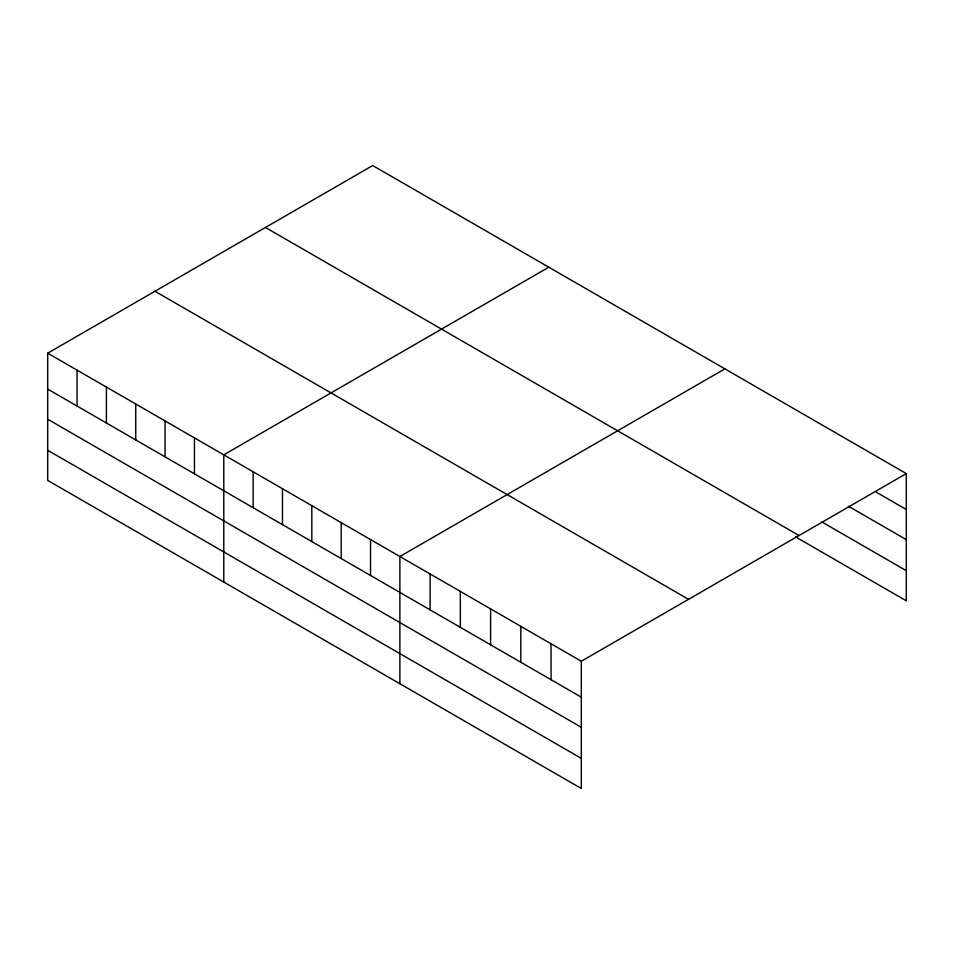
<?xml version="1.0" encoding="UTF-8"?>
<svg xmlns="http://www.w3.org/2000/svg" width="954" height="954" viewBox="0 0 954 954"><rect width="100%" height="100%" fill="white"/><g stroke="black" fill="none" stroke-linecap="round" stroke-linejoin="round"><path stroke-width="1.43" d="M581.284 727.294L581.284 661.241L47.7 353.183L47.7 480.399L581.284 788.457L581.284 727.294L47.7 419.223M795.433 536.804L906.3 600.817L906.3 473.601L372.716 165.543L47.7 353.183M548.8 267.203L223.785 454.843L223.785 582.059M724.885 368.864L399.869 556.504L399.869 683.72M581.284 661.241L906.3 473.601M876.058 492.061L906.3 509.519M848.344 506.192L906.3 539.642M821.895 521.957L906.3 570.695M265.462 227.457L799.047 535.528M154.953 291.256L688.538 599.327M47.7 389.101L581.284 697.159M47.7 450.264L581.284 758.335M551.054 643.795L551.054 679.701M520.812 626.337L520.812 662.255M490.583 608.879L490.583 644.797M460.341 591.42L460.341 627.338M430.099 573.962L430.099 609.88M370.522 539.559L370.522 575.477M341.174 522.613L341.174 558.531M311.827 505.68L311.827 541.586M282.479 488.734L282.479 524.652M253.132 471.789L253.132 507.707M194.437 437.898L194.437 473.816M165.09 420.952L165.09 456.871M135.742 404.007L135.742 439.925M106.395 387.074L106.395 422.992M77.047 370.128L77.047 406.046"/></g></svg>
